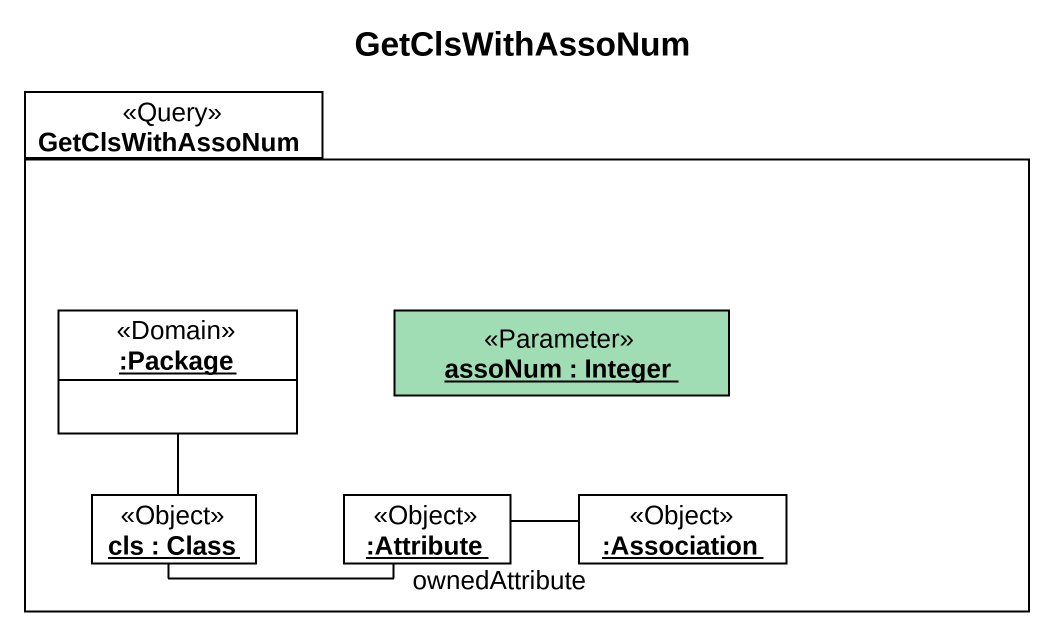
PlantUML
@startuml
title GetClsWithAssoNum
hide circle
hide empty members
package GetClsWithAssoNum <<Query>> {
  object ":Package" as Package_ <<Domain>>
  object "assoNum : Integer" as assoNum <<Parameter>> #A0DCB4
  object "cls : Class" as cls <<Object>>
  object ":Attribute" as Attribute <<Object>>
  object ":Association" as Association <<Object>>
}
Package_ -- cls
cls -right- Attribute : ownedAttribute
Attribute -right- Association
@enduml
